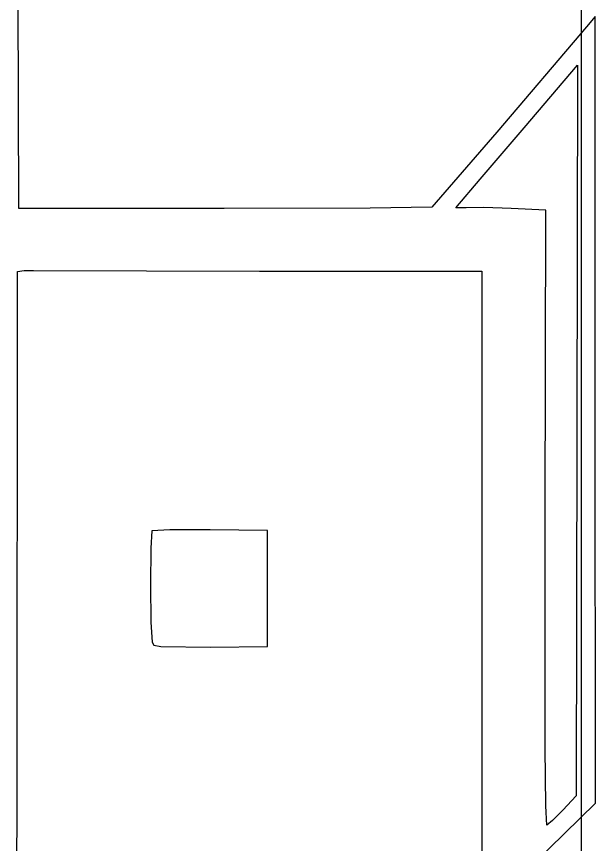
# Model space of a CAD drawing. Extents: x -39 to 318, y 1 to 395.
# Drawn here: x 140.8 to 237.8, y 185.5 to 324.2 of the extents above; entities that cross this region are included whole.
import ezdxf

# ---------------------------------------------------------------- set-up
doc = ezdxf.new("R2010")
doc.units = 0

msp = doc.modelspace()

# ---------------------------------------------------------------- linework, layer by layer
at = {"layer": 'Layer 1'}
for p, q in [((235.443, 39.4004), (235.443, 356.494)), ((141.156916, 292.065704), (141.037841, 335.051804)), ((237.766506, 324.215993), (236.297916, 322.469563)), ((237.766506, 258.288093), (237.766506, 324.215993)), ((236.297916, 322.469563), (221.269657, 304.851416)), ((225.858864, 305.560955), (234.789494, 316.079255)), ((234.789494, 316.079255), (234.710111, 254.874655)), ((218.476204, 296.947855), (225.858864, 305.560955)), ((221.269657, 304.851416), (210.379216, 292.264163)), ((214.387954, 292.145155), (218.476204, 296.947855)), ((175.609316, 292.065704), (141.156916, 292.065704)), ((200.049453, 292.120281), (175.609316, 292.065704)), ((210.379216, 292.264163), (200.049453, 292.120281)), ((216.134384, 292.145155), (214.387954, 292.145155)), ((219.086451, 292.209655), (216.134384, 292.145155)), ((223.675804, 292.065772), (219.086451, 292.209655)), ((229.470794, 291.78793), (223.675804, 292.065772)), ((229.391411, 240.22843), (229.470794, 291.78793)), ((140.958867, 281.5078), (142.070237, 281.666567)), ((142.070237, 281.666567), (143.657907, 281.666567)), ((143.657907, 281.666567), (181.484107, 281.547492)), ((140.879483, 191.0107), (140.958867, 281.5078)), ((181.4841, 281.5475), (218.7546, 281.5475)), ((181.484107, 281.547492), (181.4841, 281.5475)), ((218.7546, 281.5475), (218.7546, 229.8292)), ((237.806198, 192.399893), (237.766506, 258.288093)), ((234.7101, 254.8747), (234.551333, 193.6304)), ((234.710111, 254.874655), (234.7101, 254.8747)), ((229.396373, 201.623321), (229.391411, 240.22843)), ((163.464, 238.042), (163.274844, 235.137689)), ((163.464002, 238.041997), (163.464, 238.042)), ((166.460728, 238.180919), (163.464002, 238.041997)), ((173.267852, 238.200764), (166.460728, 238.180919)), ((182.833552, 238.081689), (173.267852, 238.200764)), ((182.833552, 228.357219), (182.833552, 238.081689)), ((163.274844, 235.137689), (163.230811, 229.007191)), ((163.230811, 229.007191), (163.313296, 222.720396)), ((218.7546, 229.8292), (218.7546, 178.1109)), ((182.833552, 218.632749), (182.833552, 228.357219)), ((163.313296, 222.720396), (163.503692, 219.3472)), ((163.503692, 219.3472), (163.824326, 218.865938)), ((163.824326, 218.865938), (164.967323, 218.622826)), ((164.967323, 218.622826), (173.307542, 218.553366)), ((173.307542, 218.553366), (182.833552, 218.632749)), ((229.497462, 191.930482), (229.396373, 201.623321)), ((234.551333, 193.6304), (232.328593, 191.20921)), ((226.573398, 181.444993), (237.806198, 192.399893)), ((229.669253, 188.70863), (229.497462, 191.930482)), ((140.8001, 100.5533), (140.879483, 191.0107)), ((232.328593, 191.20921), (230.61193, 189.467734)), ((230.61193, 189.467734), (229.669253, 188.70863))]:
    msp.add_line(p, q, dxfattribs=at)

doc.saveas('drawing.dxf')
